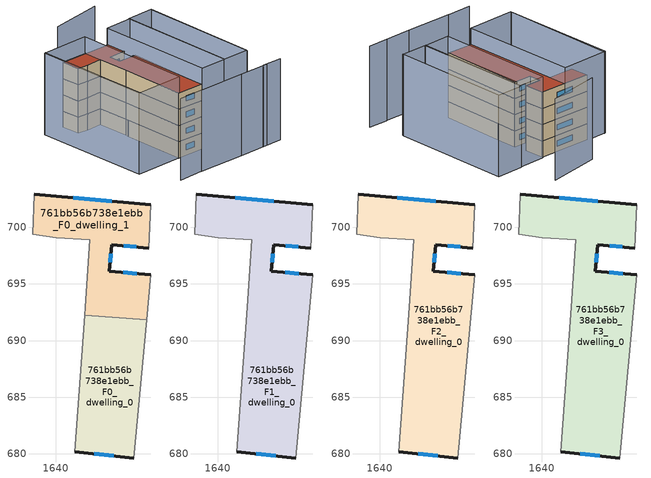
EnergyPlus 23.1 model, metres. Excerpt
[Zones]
761bb56b738e1ebb_F0_dwelling_0
 floor ground (EU_floor_Construction): 1648.01,691.85 1646.87,679.62 1641.66,680.17 1642.56,692.26 z0
 wall outside (EU_wall_Construction): 1641.66,680.17 1646.87,679.62 z0:3
 wall adiabatic (EU_wall_Construction): 1646.87,679.62 1648.01,691.85 / 1642.56,692.26 1641.66,680.17 z0:3
 wall to 761bb56b738e1ebb_F0_dwelling_1 (EU_wall_Construction): 1648.01,691.85 1642.56,692.26 z0:3
 window (EU_Window_Construction): 1643.4,679.99 1645.13,679.81 z1:2
761bb56b738e1ebb_F0_dwelling_1
 floor ground (EU_floor_Construction): 1648.4,701.99 1648.19,698.17 1644.93,698.44 1644.74,696.13 1648.38,695.81 1648.01,691.85 1642.56,692.26 1642.61,692.92 1642.98,698.91 1640.02,699.09 1637.95,699.38 1638.08,702.95 z0
 wall outside (EU_wall_Construction): 1648.4,701.99 1638.08,702.95 / 1648.38,695.81 1644.74,696.13 1644.93,698.44 1648.19,698.17 z0:3
 wall adiabatic (EU_wall_Construction): 1638.08,702.95 1637.95,699.38 1640.02,699.09 1642.98,698.91 1642.61,692.92 1642.56,692.26 / 1648.19,698.17 1648.4,701.99 / 1648.01,691.85 1648.38,695.81 z0:3
 window (EU_Window_Construction): 1644.96,702.31 1641.52,702.63 / 1646.02,698.35 1647.1,698.26 / 1644.8,696.9 1644.87,697.67 / 1647.17,695.92 1645.95,696.03 z1:2
761bb56b738e1ebb_F1_dwelling_0
 floor to 761bb56b738e1ebb_F0_dwelling_0 (EU_floor_Construction): 1648.01,691.85 1646.87,679.62 1641.66,680.17 1642.56,692.26 z3
 floor to 761bb56b738e1ebb_F0_dwelling_1 (EU_floor_Construction): 1648.4,701.99 1648.19,698.17 1644.93,698.44 1644.74,696.13 1648.38,695.81 1648.01,691.85 1642.56,692.26 1642.61,692.92 1642.98,698.91 1640.02,699.09 1637.95,699.38 1638.08,702.95 z3
 wall outside (EU_wall_Construction): 1641.66,680.17 1646.87,679.62 / 1648.4,701.99 1638.08,702.95 / 1648.38,695.81 1644.74,696.13 1644.93,698.44 1648.19,698.17 z3:6
 wall adiabatic (EU_wall_Construction): 1646.87,679.62 1648.38,695.81 / 1638.08,702.95 1637.95,699.38 1640.02,699.09 1642.98,698.91 1642.61,692.92 1641.66,680.17 / 1648.19,698.17 1648.4,701.99 z3:6
 window (EU_Window_Construction): 1643.4,679.99 1645.13,679.81 / 1644.96,702.31 1641.52,702.63 / 1646.02,698.35 1647.1,698.26 / 1644.8,696.9 1644.87,697.67 / 1647.17,695.92 1645.95,696.03 z4:5
761bb56b738e1ebb_F2_dwelling_0
 floor to 761bb56b738e1ebb_F1_dwelling_0 (EU_floor_Construction): 1648.4,701.99 1648.19,698.17 1644.93,698.44 1644.74,696.13 1648.38,695.81 1646.87,679.62 1641.66,680.17 1642.61,692.92 1642.98,698.91 1640.02,699.09 1637.95,699.38 1638.08,702.95 z6
 wall outside (EU_wall_Construction): 1641.66,680.17 1646.87,679.62 / 1648.4,701.99 1638.08,702.95 / 1648.38,695.81 1644.74,696.13 1644.93,698.44 1648.19,698.17 z6:9
 wall adiabatic (EU_wall_Construction): 1646.87,679.62 1648.38,695.81 / 1638.08,702.95 1637.95,699.38 1640.02,699.09 1642.98,698.91 1642.61,692.92 1641.66,680.17 / 1648.19,698.17 1648.4,701.99 z6:9
 window (EU_Window_Construction): 1643.4,679.99 1645.13,679.81 / 1644.96,702.31 1641.52,702.63 / 1646.02,698.35 1647.1,698.26 / 1644.8,696.9 1644.87,697.67 / 1647.17,695.92 1645.95,696.03 z7:8
761bb56b738e1ebb_F3_dwelling_0
 floor to 761bb56b738e1ebb_F2_dwelling_0 (EU_floor_Construction): 1648.4,701.99 1648.19,698.17 1644.93,698.44 1644.74,696.13 1648.38,695.81 1646.87,679.62 1641.66,680.17 1642.61,692.92 1642.98,698.91 1640.02,699.09 1637.95,699.38 1638.08,702.95 z9
 wall outside (EU_wall_Construction): 1641.66,680.17 1646.87,679.62 / 1648.4,701.99 1638.08,702.95 / 1648.38,695.81 1644.74,696.13 1644.93,698.44 1648.19,698.17 z9:12
 wall adiabatic (EU_wall_Construction): 1646.87,679.62 1648.38,695.81 / 1638.08,702.95 1637.95,699.38 1640.02,699.09 1642.98,698.91 1642.61,692.92 1641.66,680.17 / 1648.19,698.17 1648.4,701.99 z9:12
 window (EU_Window_Construction): 1643.4,679.99 1645.13,679.81 / 1644.96,702.31 1641.52,702.63 / 1646.02,698.35 1647.1,698.26 / 1644.8,696.9 1644.87,697.67 / 1647.17,695.92 1645.95,696.03 z10:11
 roof outside (EU_roof_Construction): 1646.87,679.62 1648.38,695.81 1644.74,696.13 1644.93,698.44 1648.19,698.17 1648.4,701.99 1638.08,702.95 1637.95,699.38 1640.02,699.09 1642.98,698.91 1642.61,692.92 1641.66,680.17 z12
shading: 1649.31,673 1655.3,672.49 / 1654.5,672.56 1658.48,672.24 / 1635.21,674.1 1640.17,673.8 / 1640.16,673.68 1649.31,672.97 / 1634.13,703.47 1632.46,681.14 / 1653.76,709.65 1643.35,708.76 / 1657.17,678.49 1658.93,701.54 / 1659.01,701.6 1657.23,678.66 / 1657.23,678.66 1651.98,679.07 / 1651.98,679.07 1653.76,702.01 / 1653.76,702.01 1659.01,701.6 / 1653.74,701.79 1652.15,679.13 / 1652.15,679.13 1646.82,679.51 / 1646.82,679.51 1648.41,702.17 / 1648.41,702.17 1653.74,701.79 / 1632.29,680.82 1633.84,703.33 / 1633.84,703.33 1643.28,702.69 / 1643.28,702.69 1641.74,680.17 / 1641.74,680.17 1632.29,680.82 z0:15
[Building]
EU S2 Campaign: North Axis=0; Terrain=City; Solar Distribution=FullExterior
[Site:Location]
Bologna: Latitude=44.5; Longitude=11.25; Time Zone=1; Elevation=37
[SizingPeriod:WeatherFileDays]
AnnualSizingPeriod: Begin Month=1; Begin Day of Month=1; End Month=12; End Day of Month=31; Day of Week for Start Day=Monday; Use Weather File Daylight Saving Period=No; Use Weather File Rain and Snow Indicators=No
[MATERIAL]
EU_InternalMass_Material: Roughness=MediumRough; Thickness=0.1; Conductivity=1; Density=1800; Specific Heat=900; Thermal Absorptance=0.9; Solar Absorptance=0.7; Visible Absorptance=0.7
[MATERIAL:NOMASS] Roughness=MediumRough; Thermal Absorptance=0.9; Solar Absorptance=0.7; Visible Absorptance=0.7
Name | Thermal Resistance
EU_wall_NoMass | 0.937881
EU_roof_NoMass | 0.548572
EU_floor_NoMass | 0.71348
[WINDOWMATERIAL:SIMPLEGLAZINGSYSTEM]
EU_Window_SimpleGlazing: UFactor=4.25633; Solar Heat Gain Coefficient=0.85; Visible Transmittance=0.85
[CONSTRUCTION]
EU_wall_Construction: EU_wall_NoMass
EU_roof_Construction: EU_roof_NoMass
EU_floor_Construction: EU_floor_NoMass
EU_InternalMass_Construction: EU_InternalMass_Material
EU_Window_Construction: EU_Window_SimpleGlazing
[ZONE] Type=1; Multiplier=1; Ceiling Height=autocalculate; Floor Area=autocalculate; Part of Total Floor Area=Yes
Name | Volume
761bb56b738e1ebb_F0_dwelling_0 | 195.779
761bb56b738e1ebb_F1_dwelling_0 | 391.545
761bb56b738e1ebb_F2_dwelling_0; 761bb56b738e1ebb_F3_dwelling_0 | 391.546
761bb56b738e1ebb_F0_dwelling_1 | 195.773
[INTERNALMASS] Construction=EU_InternalMass_Construction
Name | Zone or ZoneList | Surface Area
761bb56b738e1ebb_F0_dwelling_0_EU_InternalMass | 761bb56b738e1ebb_F0_dwelling_0 | 65.2598
761bb56b738e1ebb_F0_dwelling_1_EU_InternalMass | 761bb56b738e1ebb_F0_dwelling_1 | 65.2576
761bb56b738e1ebb_F1_dwelling_0_EU_InternalMass | 761bb56b738e1ebb_F1_dwelling_0 | 130.515
761bb56b738e1ebb_F2_dwelling_0_EU_InternalMass | 761bb56b738e1ebb_F2_dwelling_0 | 130.515
761bb56b738e1ebb_F3_dwelling_0_EU_InternalMass | 761bb56b738e1ebb_F3_dwelling_0 | 130.515
[OTHEREQUIPMENT] Fuel Type=Electricity; Design Level Calculation Method=Watts/Area; Power per Zone Floor Area=1; Fraction Latent=0; Fraction Radiant=0; Fraction Lost=0; Carbon Dioxide Generation Rate=0; EndUse Subcategory=EU_Step8_InternalGains
Name | Zone or ZoneList or Space or SpaceList | Schedule
EU_Step8_InternalGain_761bb56b738e1ebb_F0_dwelling_0_f000 | 761bb56b738e1ebb_F0_dwelling_0 | EU_Step8_GainSchedule_761bb56b738e1ebb_F0_dwelling_0_f000
EU_Step8_InternalGain_761bb56b738e1ebb_F0_dwelling_1_f000 | 761bb56b738e1ebb_F0_dwelling_1 | EU_Step8_GainSchedule_761bb56b738e1ebb_F0_dwelling_1_f000
EU_Step8_InternalGain_761bb56b738e1ebb_F1_dwelling_0_f000 | 761bb56b738e1ebb_F1_dwelling_0 | EU_Step8_GainSchedule_761bb56b738e1ebb_F1_dwelling_0_f000
EU_Step8_InternalGain_761bb56b738e1ebb_F2_dwelling_0_f000 | 761bb56b738e1ebb_F2_dwelling_0 | EU_Step8_GainSchedule_761bb56b738e1ebb_F2_dwelling_0_f000
EU_Step8_InternalGain_761bb56b738e1ebb_F3_dwelling_0_f000 | 761bb56b738e1ebb_F3_dwelling_0 | EU_Step8_GainSchedule_761bb56b738e1ebb_F3_dwelling_0_f000
[ZONEVENTILATION:DESIGNFLOWRATE] Schedule=EU_AlwaysOn; Design Flow Rate Calculation Method=AirChanges/Hour; Air Changes per Hour=0.687892; Ventilation Type=Natural; Fan Pressure Rise=0; Fan Total Efficiency=1; Constant Term Coefficient=1; Temperature Term Coefficient=0; Velocity Term Coefficient=0; Velocity Squared Term Coefficient=0; Minimum Indoor Temperature=-100; Maximum Indoor Temperature=100; Delta Temperature=-100; Minimum Outdoor Temperature=-100; Maximum Outdoor Temperature=100; Maximum Wind Speed=40
Name | Zone or ZoneList or Space or SpaceList
EU_ConstantAir_761bb56b738e1ebb_F0_dwelling_0 | 761bb56b738e1ebb_F0_dwelling_0
EU_ConstantAir_761bb56b738e1ebb_F0_dwelling_1 | 761bb56b738e1ebb_F0_dwelling_1
EU_ConstantAir_761bb56b738e1ebb_F1_dwelling_0 | 761bb56b738e1ebb_F1_dwelling_0
EU_ConstantAir_761bb56b738e1ebb_F2_dwelling_0 | 761bb56b738e1ebb_F2_dwelling_0
EU_ConstantAir_761bb56b738e1ebb_F3_dwelling_0 | 761bb56b738e1ebb_F3_dwelling_0
[HVACTEMPLATE:THERMOSTAT] Constant Heating Setpoint=20; Constant Cooling Setpoint=50
EU_HeatOnly_761bb56b738e1ebb_F0_dwelling_0; EU_HeatOnly_761bb56b738e1ebb_F0_dwelling_1; EU_HeatOnly_761bb56b738e1ebb_F1_dwelling_0; EU_HeatOnly_761bb56b738e1ebb_F2_dwelling_0; EU_HeatOnly_761bb56b738e1ebb_F3_dwelling_0
[HVACTEMPLATE:ZONE:IDEALLOADSAIRSYSTEM] System Availability Schedule=EU_AlwaysOn; Maximum Heating Supply Air Temperature=50; Minimum Cooling Supply Air Temperature=13; Maximum Heating Supply Air Humidity Ratio=0.0156; Minimum Cooling Supply Air Humidity Ratio=0.0077; Heating Limit=NoLimit; Cooling Limit=NoLimit; Heating Availability Schedule=EU_AlwaysOn; Cooling Availability Schedule=EU_CoolingOff; Dehumidification Control Type=ConstantSensibleHeatRatio; Cooling Sensible Heat Ratio=0.7; Dehumidification Setpoint=60; Humidification Control Type=None; Humidification Setpoint=30; Outdoor Air Method=None; Outdoor Air Flow Rate per Person=0.00944; Outdoor Air Flow Rate per Zone Floor Area=0; Outdoor Air Flow Rate per Zone=0; Demand Controlled Ventilation Type=None; Outdoor Air Economizer Type=NoEconomizer; Heat Recovery Type=None; Sensible Heat Recovery Effectiveness=0.7; Latent Heat Recovery Effectiveness=0.65
Name | Template Thermostat
761bb56b738e1ebb_F0_dwelling_0 | EU_HeatOnly_761bb56b738e1ebb_F0_dwelling_0
761bb56b738e1ebb_F0_dwelling_1 | EU_HeatOnly_761bb56b738e1ebb_F0_dwelling_1
761bb56b738e1ebb_F1_dwelling_0 | EU_HeatOnly_761bb56b738e1ebb_F1_dwelling_0
761bb56b738e1ebb_F2_dwelling_0 | EU_HeatOnly_761bb56b738e1ebb_F2_dwelling_0
761bb56b738e1ebb_F3_dwelling_0 | EU_HeatOnly_761bb56b738e1ebb_F3_dwelling_0
[SIZING:ZONE] Zone Cooling Design Supply Air Temperature Input Method=SupplyAirTemperature; Zone Cooling Design Supply Air Temperature=13; Zone Heating Design Supply Air Temperature Input Method=SupplyAirTemperature; Zone Heating Design Supply Air Temperature=50; Zone Cooling Design Supply Air Humidity Ratio=0.008; Zone Heating Design Supply Air Humidity Ratio=0.008; Cooling Design Air Flow Method=DesignDay; Cooling Design Air Flow Rate=0; Cooling Minimum Air Flow per Zone Floor Area=0.000762; Cooling Minimum Air Flow=0; Cooling Minimum Air Flow Fraction=0.2; Heating Design Air Flow Method=DesignDay; Heating Design Air Flow Rate=0; Heating Maximum Air Flow per Zone Floor Area=0.002032; Heating Maximum Air Flow=0.141576; Heating Maximum Air Flow Fraction=0.3; Account for Dedicated Outdoor Air System=No; Dedicated Outdoor Air System Control Strategy=NeutralSupplyAir; Dedicated Outdoor Air Low Setpoint Temperature for Design=autosize; Dedicated Outdoor Air High Setpoint Temperature for Design=autosize; Zone Load Sizing Method=Sensible Load Only No Latent Load; Zone Latent Cooling Design Supply Air Humidity Ratio Input Method=HumidityRatioDifference; Zone Cooling Design Supply Air Humidity Ratio Difference=0.005; Zone Latent Heating Design Supply Air Humidity Ratio Input Method=HumidityRatioDifference; Zone Humidification Design Supply Air Humidity Ratio Difference=0.005
761bb56b738e1ebb_F0_dwelling_0; 761bb56b738e1ebb_F0_dwelling_1; 761bb56b738e1ebb_F1_dwelling_0; 761bb56b738e1ebb_F2_dwelling_0; 761bb56b738e1ebb_F3_dwelling_0
[SCHEDULE:CONSTANT]
Name | Hourly Value
EU_AlwaysOn | 1
EU_CoolingOff | 0
[SCHEDULE:FILE] Column Number=1; Rows to Skip at Top=0; Number of Hours of Data=8760; Column Separator=Comma; Interpolate to Timestep=No; Minutes per Item=60; Adjust Schedule for Daylight Savings=Yes
Name | File
EU_Step8_GainSchedule_761bb56b738e1ebb_F0_dwelling_0_f000 | ../../schedules/761bb56b738e1ebb/761bb56b738e1ebb_F0_dwelling_0_f000_gain.csv
EU_Step8_GainSchedule_761bb56b738e1ebb_F0_dwelling_1_f000 | ../../schedules/761bb56b738e1ebb/761bb56b738e1ebb_F0_dwelling_1_f000_gain.csv
EU_Step8_GainSchedule_761bb56b738e1ebb_F1_dwelling_0_f000 | ../../schedules/761bb56b738e1ebb/761bb56b738e1ebb_F1_dwelling_0_f000_gain.csv
EU_Step8_GainSchedule_761bb56b738e1ebb_F2_dwelling_0_f000 | ../../schedules/761bb56b738e1ebb/761bb56b738e1ebb_F2_dwelling_0_f000_gain.csv
EU_Step8_GainSchedule_761bb56b738e1ebb_F3_dwelling_0_f000 | ../../schedules/761bb56b738e1ebb/761bb56b738e1ebb_F3_dwelling_0_f000_gain.csv
